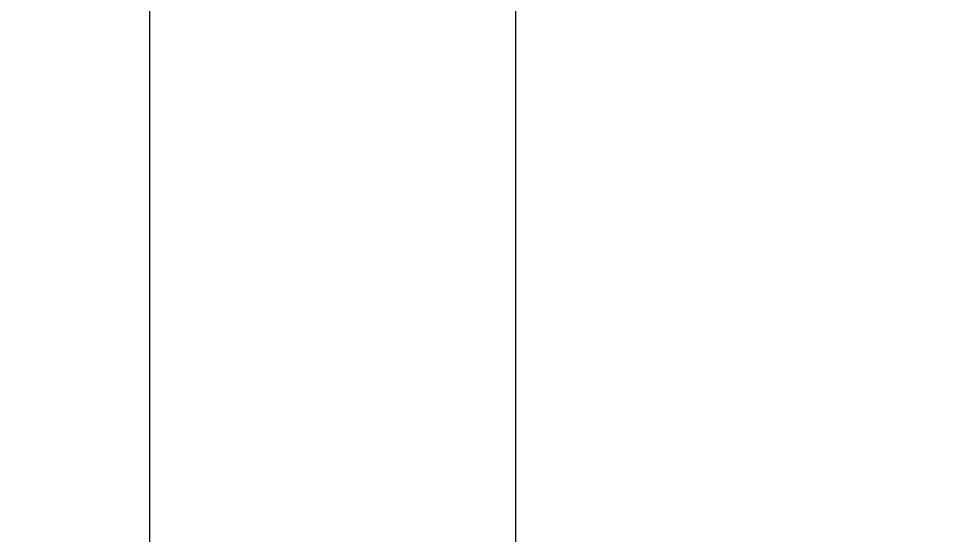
# Model space of a CAD drawing. Header units: millimetres. Extents: x -265 to 612, y -305 to 248.
# Drawn here: x 324.95 to 364.88, y -214.25 to -192.39 of the extents above; entities that cross this region are included whole.
import ezdxf

# ---------------------------------------------------------------- set-up
doc = ezdxf.new("R2010")
doc.units = ezdxf.units.MM
doc.header["$MEASUREMENT"] = 0
doc.layers.add('图层0000', color=7, linetype='Continuous', lineweight=25)
doc.dimstyles.new('线性样式 (GB)', dxfattribs={"dimtxt": 3.5, "dimasz": 3.5, "dimexe": 3.5, "dimexo": 0.5, "dimgap": 1.5, "dimtad": 1, "dimdsep": 46, "dimcen": -2.127267, "dimclrd": 7, "dimclre": 7, "dimclrt": 256, "dimadec": 0, "dimazin": 0, "dimtfac": 0.7, "dimtmove": 0, "dimatfit": 1, "dimfxl": 1, "dimfrac": 2, "dimtolj": 1, "dimtzin": 0, "dimlwd": 18, "dimlwe": 18, "dimarcsym": 0})

# ---------------------------------------------------------------- blocks, each defined once
blk = doc.blocks.new('*D11')
at = {"layer": 'Defpoints', "color": 0}
for p in [(346.014, -149.25), (421.014, -149.25), (421.014, -238.919)]:
    blk.add_point(p, dxfattribs=at)
at = {"layer": '图层0000', "color": 7, "linetype": 'Continuous', "lineweight": 18}
for p, q in [((346.014, -149.75), (346.014, -242.419)), ((421.014, -149.75), (421.014, -242.419)), ((349.514, -238.919), (417.514, -238.919))]:
    blk.add_line(p, q, dxfattribs=at)
at = {"layer": '图层0000', "color": 7}
for points in [[(349.514, -238.336), (349.514, -239.502), (346.014, -238.919)], [(417.514, -239.502), (417.514, -238.336), (421.014, -238.919)]]:
    blk.add_solid(points, dxfattribs=at)
at = {"layer": '图层0000', "lineweight": -3, "insert": (383.398, -235.669), "char_height": 3.5, "attachment_point": 5}
blk.add_mtext('\\A1;\\T1.05000001192093;\\W1;\\FSimSun;75 VESA', dxfattribs=at)
blk = doc.blocks.new('*D12')
at = {"layer": 'Defpoints', "color": 0}
for p in [(421.014, -149.25), (330.494, -224.25), (421.014, -224.25)]:
    blk.add_point(p, dxfattribs=at)
at = {"layer": '图层0000', "color": 7, "linetype": 'Continuous', "lineweight": 18}
for p, q in [((420.514, -149.25), (326.994, -149.25)), ((330.494, -152.75), (330.494, -220.75)), ((420.514, -224.25), (326.994, -224.25))]:
    blk.add_line(p, q, dxfattribs=at)
at = {"layer": '图层0000', "color": 7}
for points in [[(331.077, -152.75), (329.91, -152.75), (330.494, -149.25)], [(329.91, -220.75), (331.077, -220.75), (330.494, -224.25)]]:
    blk.add_solid(points, dxfattribs=at)
at = {"layer": '图层0000', "lineweight": -3, "insert": (327.244, -186.75), "char_height": 3.5, "attachment_point": 5, "rotation": 90}
blk.add_mtext('\\A1;\\T1.05000001192093;\\W1;\\FSimSun;75', dxfattribs=at)

msp = doc.modelspace()

# ---------------------------------------------------------------- dimensions: what is measured, and where the dimension line sits
at = {"layer": '图层0000', "color": 7, "linetype": 'Continuous', "lineweight": -3}
dim = msp.add_linear_dim(base=(330.494, -224.25), p1=(421.014, -149.25), p2=(421.014, -224.25), angle=270, text='\\T1.05000001192093;\\W1;\\FSimSun;<>', dimstyle='线性样式 (GB)', override={"dimscale": 1, "dimtxt": 3.5, "dimasz": 3.5, "dimexe": 3.5, "dimexo": 0.5, "dimgap": 1.5, "dimtad": 1, "dimtih": 0, "dimtoh": 0, "dimdec": 2, "dimlfac": 1, "dimrnd": 0, "dimzin": 8, "dimdsep": 46, "dimlunit": 2, "dimpost": '<>', "dimtxsty": 'Standard', "dimsah": 0, "dimtsz": 0, "dimcen": -2.127267, "dimdle": 0, "dimse1": 0, "dimse2": 0, "dimsd1": 0, "dimsd2": 0, "dimclrd": 7, "dimclre": 7, "dimclrt": 256, "dimaunit": 0, "dimadec": 0, "dimazin": 2, "dimtol": 0, "dimlim": 0, "dimtp": 0, "dimtm": 0, "dimtfac": 0.7, "dimtdec": 2, "dimtix": 0, "dimtofl": 1, "dimtmove": 0, "dimatfit": 1, "dimfrac": 2, "dimtzin": 0, "dimlwd": 18, "dimlwe": 18}, dxfattribs=at)
dim.commit()
dim.dimension.update_dxf_attribs({"geometry": '*D12', "text_midpoint": (330.494, -186.75), "dimtype": 160})
dim = msp.add_linear_dim(base=(421.014, -238.919), p1=(346.014, -149.25), p2=(421.014, -149.25), text='\\T1.05000001192093;\\W1;\\FSimSun;<> VESA', dimstyle='线性样式 (GB)', override={"dimscale": 1, "dimtxt": 3.5, "dimasz": 3.5, "dimexe": 3.5, "dimexo": 0.5, "dimgap": 1.5, "dimtad": 1, "dimtih": 0, "dimtoh": 0, "dimdec": 2, "dimlfac": 1, "dimrnd": 0, "dimzin": 8, "dimdsep": 46, "dimlunit": 2, "dimpost": '<>', "dimtxsty": 'Standard', "dimsah": 0, "dimtsz": 0, "dimcen": -2.127267, "dimdle": 0, "dimse1": 0, "dimse2": 0, "dimsd1": 0, "dimsd2": 0, "dimclrd": 7, "dimclre": 7, "dimclrt": 256, "dimaunit": 0, "dimadec": 0, "dimazin": 2, "dimtol": 0, "dimlim": 0, "dimtp": 0, "dimtm": 0, "dimtfac": 0.7, "dimtdec": 2, "dimtix": 0, "dimtofl": 1, "dimtmove": 0, "dimatfit": 1, "dimfrac": 2, "dimtzin": 0, "dimlwd": 18, "dimlwe": 18}, dxfattribs=at)
dim.commit()
dim.dimension.update_dxf_attribs({"geometry": '*D11', "text_midpoint": (383.398, -238.919), "dimtype": 160})

doc.saveas('drawing.dxf')
